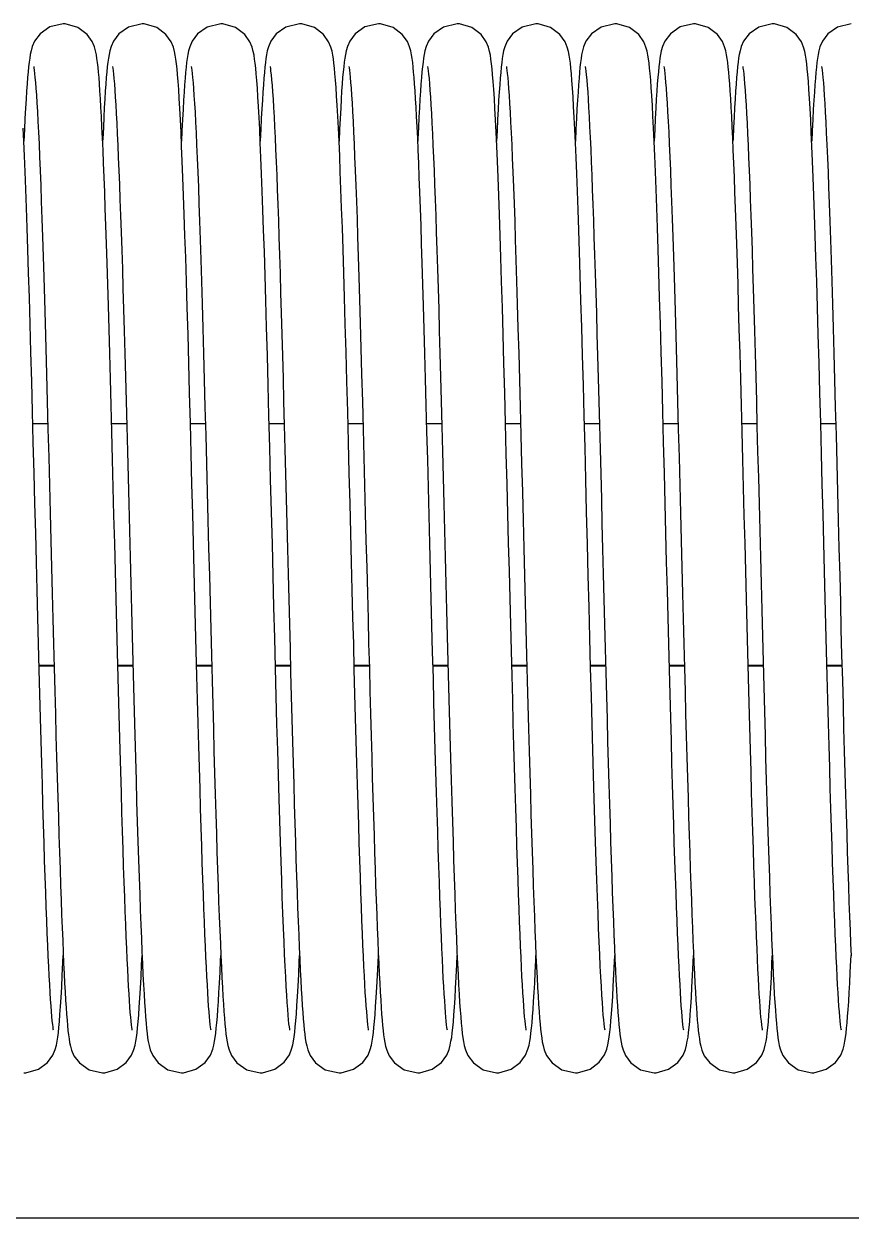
# Model space of a CAD drawing. Header units: millimetres. Extents: x 21899 to 38731, y -5425 to 3612.
# Drawn here: x 31376.3 to 31460.3, y 3114 to 3235.3 of the extents above; entities that cross this region are included whole.
import ezdxf

# ---------------------------------------------------------------- set-up
doc = ezdxf.new("R2010")
doc.units = ezdxf.units.MM

msp = doc.modelspace()

# ---------------------------------------------------------------- linework, layer by layer
at = {"color": 7, "linetype": 'Continuous'}
for p, q in [((31377.25, 3194.69), (31378.78, 3194.69)), ((31385.25, 3194.69), (31386.78, 3194.69)), ((31393.25, 3194.69), (31394.78, 3194.69)), ((31401.25, 3194.69), (31402.78, 3194.69)), ((31409.25, 3194.69), (31410.78, 3194.69)), ((31417.25, 3194.69), (31418.78, 3194.69)), ((31425.25, 3194.69), (31426.78, 3194.69)), ((31433.25, 3194.69), (31434.78, 3194.69)), ((31441.25, 3194.69), (31442.78, 3194.69)), ((31449.25, 3194.69), (31450.78, 3194.69)), ((31457.25, 3194.69), (31458.78, 3194.69)), ((31377.88, 3170.08), (31379.41, 3170.08)), ((31385.88, 3170.08), (31387.41, 3170.08)), ((31393.88, 3170.08), (31395.41, 3170.08)), ((31401.88, 3170.08), (31403.41, 3170.08)), ((31409.88, 3170.08), (31411.41, 3170.08)), ((31417.88, 3170.08), (31419.41, 3170.08)), ((31425.88, 3170.08), (31427.41, 3170.08)), ((31433.88, 3170.08), (31435.41, 3170.08)), ((31441.88, 3170.08), (31443.41, 3170.08)), ((31449.88, 3170.08), (31451.41, 3170.08)), ((31457.88, 3170.08), (31459.41, 3170.08)), ((32505.01, 3114), (31204.74, 3114))]:
    msp.add_line(p, q, dxfattribs=at)
at = {"color": 9, "linetype": 'Continuous'}
for p, q in [((31377.88, 3170.15), (31379.41, 3170.15)), ((31385.88, 3170.15), (31387.41, 3170.15)), ((31393.88, 3170.15), (31395.41, 3170.15)), ((31401.88, 3170.15), (31403.41, 3170.15)), ((31409.88, 3170.15), (31411.41, 3170.15)), ((31417.88, 3170.15), (31419.41, 3170.15)), ((31425.88, 3170.15), (31427.41, 3170.15)), ((31433.88, 3170.15), (31435.41, 3170.15)), ((31441.88, 3170.15), (31443.41, 3170.15)), ((31449.88, 3170.15), (31451.41, 3170.15)), ((31457.88, 3170.15), (31459.41, 3170.15))]:
    msp.add_line(p, q, dxfattribs=at)
at = {"color": 7, "linetype": 'Continuous'}
for points in [[(31380.34, 3235.25), (31378.97, 3234.94), (31377.99, 3234.25), (31377.43, 3233.51), (31377.19, 3232.94), (31377.07, 3232.52), (31376.99, 3232.15), (31376.93, 3231.78), (31376.87, 3231.36), (31376.82, 3230.9), (31376.77, 3230.39), (31376.71, 3229.81), (31376.66, 3229.15)], [(31384.02, 3229.15), (31383.97, 3229.79), (31383.92, 3230.36), (31383.87, 3230.87), (31383.82, 3231.33), (31383.76, 3231.73), (31383.7, 3232.12), (31383.62, 3232.5), (31383.5, 3232.92), (31383.28, 3233.45), (31382.77, 3234.18), (31381.83, 3234.88), (31380.55, 3235.24), (31380.34, 3235.25)], [(31388.34, 3235.25), (31386.96, 3234.93), (31385.98, 3234.24), (31385.43, 3233.5), (31385.19, 3232.94), (31385.06, 3232.52), (31384.99, 3232.14), (31384.92, 3231.76), (31384.87, 3231.35), (31384.81, 3230.89), (31384.76, 3230.37), (31384.71, 3229.79), (31384.66, 3229.14)], [(31395.35, 3133.08), (31395.33, 3133.18), (31395.3, 3133.38), (31395.27, 3133.66), (31395.23, 3134.02), (31395.19, 3134.45), (31395.15, 3134.95), (31395.1, 3135.52), (31395.06, 3136.16), (31395.02, 3136.88), (31394.97, 3137.67), (31394.92, 3138.53), (31394.88, 3139.48), (31394.83, 3140.5), (31394.78, 3141.61), (31394.73, 3142.79), (31394.68, 3144.07), (31394.62, 3145.43), (31394.57, 3146.88), (31394.52, 3148.42), (31394.46, 3150.07), (31394.4, 3151.81), (31394.35, 3153.64), (31394.29, 3155.58), (31394.23, 3157.61), (31394.17, 3159.74), (31394.1, 3161.95), (31394.04, 3164.24), (31393.98, 3166.62), (31393.91, 3169.07), (31393.84, 3171.6), (31393.78, 3174.22), (31393.71, 3176.91), (31393.64, 3179.7), (31393.56, 3182.56), (31393.49, 3185.51), (31393.41, 3188.53), (31393.33, 3191.61), (31393.25, 3194.71), (31393.17, 3197.78), (31393.09, 3200.79), (31393.01, 3203.7), (31392.93, 3206.47), (31392.85, 3209.08), (31392.77, 3211.52), (31392.7, 3213.78), (31392.63, 3215.88), (31392.56, 3217.83), (31392.49, 3219.64), (31392.43, 3221.31), (31392.36, 3222.85), (31392.3, 3224.25), (31392.24, 3225.52), (31392.18, 3226.67), (31392.12, 3227.69), (31392.06, 3228.6), (31392, 3229.4), (31391.94, 3230.1), (31391.89, 3230.7), (31391.83, 3231.21), (31391.77, 3231.66), (31391.71, 3232.06), (31391.63, 3232.45), (31391.52, 3232.88), (31391.29, 3233.43), (31390.77, 3234.17), (31389.83, 3234.88), (31388.56, 3235.24), (31388.34, 3235.25)], [(31396.34, 3235.25), (31394.95, 3234.93), (31393.97, 3234.23), (31393.42, 3233.48), (31393.18, 3232.92), (31393.06, 3232.5), (31392.98, 3232.13), (31392.92, 3231.75), (31392.87, 3231.33), (31392.81, 3230.86), (31392.76, 3230.33), (31392.71, 3229.74), (31392.66, 3229.07)], [(31399.99, 3229.51), (31399.94, 3230.18), (31399.88, 3230.75), (31399.83, 3231.25), (31399.77, 3231.68), (31399.71, 3232.08), (31399.63, 3232.46), (31399.51, 3232.9), (31399.29, 3233.44), (31398.77, 3234.17), (31397.83, 3234.88), (31396.56, 3235.24), (31396.34, 3235.25)], [(31404.34, 3235.25), (31402.95, 3234.92), (31401.97, 3234.23), (31401.42, 3233.48), (31401.18, 3232.92), (31401.06, 3232.5), (31400.98, 3232.12), (31400.92, 3231.74), (31400.86, 3231.32), (31400.81, 3230.85), (31400.76, 3230.32), (31400.71, 3229.73), (31400.66, 3229.07)], [(31407.99, 3229.55), (31407.93, 3230.21), (31407.88, 3230.77), (31407.83, 3231.26), (31407.77, 3231.69), (31407.71, 3232.08), (31407.63, 3232.47), (31407.51, 3232.9), (31407.29, 3233.43), (31406.78, 3234.16), (31405.84, 3234.87), (31404.56, 3235.24), (31404.34, 3235.25)], [(31412.34, 3235.25), (31410.97, 3234.94), (31409.99, 3234.25), (31409.43, 3233.51), (31409.19, 3232.94), (31409.07, 3232.52), (31408.99, 3232.15), (31408.93, 3231.78), (31408.87, 3231.36), (31408.82, 3230.9), (31408.77, 3230.39), (31408.71, 3229.81), (31408.66, 3229.15)], [(31416.02, 3229.15), (31415.97, 3229.79), (31415.92, 3230.36), (31415.87, 3230.87), (31415.82, 3231.33), (31415.76, 3231.73), (31415.7, 3232.12), (31415.62, 3232.5), (31415.5, 3232.92), (31415.28, 3233.45), (31414.77, 3234.18), (31413.83, 3234.88), (31412.55, 3235.24), (31412.34, 3235.25)], [(31420.34, 3235.25), (31418.96, 3234.93), (31417.98, 3234.24), (31417.43, 3233.5), (31417.19, 3232.94), (31417.06, 3232.52), (31416.99, 3232.14), (31416.92, 3231.76), (31416.87, 3231.35), (31416.81, 3230.89), (31416.76, 3230.37), (31416.71, 3229.79), (31416.66, 3229.14)], [(31427.35, 3133.08), (31427.33, 3133.18), (31427.3, 3133.38), (31427.27, 3133.66), (31427.23, 3134.02), (31427.19, 3134.45), (31427.15, 3134.95), (31427.1, 3135.52), (31427.06, 3136.16), (31427.02, 3136.88), (31426.97, 3137.67), (31426.92, 3138.53), (31426.88, 3139.48), (31426.83, 3140.5), (31426.78, 3141.61), (31426.73, 3142.79), (31426.68, 3144.07), (31426.62, 3145.43), (31426.57, 3146.88), (31426.52, 3148.42), (31426.46, 3150.07), (31426.4, 3151.81), (31426.35, 3153.64), (31426.29, 3155.58), (31426.23, 3157.61), (31426.17, 3159.74), (31426.1, 3161.95), (31426.04, 3164.24), (31425.98, 3166.62), (31425.91, 3169.07), (31425.84, 3171.6), (31425.78, 3174.22), (31425.71, 3176.91), (31425.64, 3179.7), (31425.56, 3182.56), (31425.49, 3185.51), (31425.41, 3188.53), (31425.33, 3191.61), (31425.25, 3194.71), (31425.17, 3197.78), (31425.09, 3200.79), (31425.01, 3203.7), (31424.93, 3206.47), (31424.85, 3209.08), (31424.77, 3211.52), (31424.7, 3213.78), (31424.63, 3215.88), (31424.56, 3217.83), (31424.49, 3219.64), (31424.43, 3221.31), (31424.36, 3222.85), (31424.3, 3224.25), (31424.24, 3225.52), (31424.18, 3226.67), (31424.12, 3227.69), (31424.06, 3228.6), (31424, 3229.4), (31423.94, 3230.1), (31423.89, 3230.7), (31423.83, 3231.21), (31423.77, 3231.66), (31423.71, 3232.06), (31423.63, 3232.45), (31423.52, 3232.88), (31423.29, 3233.43), (31422.77, 3234.17), (31421.83, 3234.88), (31420.56, 3235.24), (31420.34, 3235.25)], [(31428.34, 3235.25), (31426.95, 3234.93), (31425.97, 3234.23), (31425.42, 3233.48), (31425.18, 3232.92), (31425.06, 3232.5), (31424.98, 3232.13), (31424.92, 3231.75), (31424.87, 3231.33), (31424.81, 3230.86), (31424.76, 3230.33), (31424.71, 3229.74), (31424.66, 3229.07)], [(31431.99, 3229.51), (31431.94, 3230.18), (31431.88, 3230.75), (31431.83, 3231.25), (31431.77, 3231.68), (31431.71, 3232.08), (31431.63, 3232.46), (31431.51, 3232.9), (31431.29, 3233.44), (31430.77, 3234.17), (31429.83, 3234.88), (31428.56, 3235.24), (31428.34, 3235.25)], [(31436.34, 3235.25), (31434.95, 3234.92), (31433.97, 3234.23), (31433.42, 3233.48), (31433.18, 3232.92), (31433.06, 3232.5), (31432.98, 3232.12), (31432.92, 3231.74), (31432.86, 3231.32), (31432.81, 3230.85), (31432.76, 3230.32), (31432.71, 3229.73), (31432.66, 3229.07)], [(31439.99, 3229.55), (31439.93, 3230.21), (31439.88, 3230.77), (31439.83, 3231.26), (31439.77, 3231.69), (31439.71, 3232.08), (31439.63, 3232.47), (31439.51, 3232.9), (31439.29, 3233.43), (31438.78, 3234.16), (31437.84, 3234.87), (31436.56, 3235.24), (31436.34, 3235.25)], [(31444.34, 3235.25), (31442.97, 3234.94), (31441.99, 3234.25), (31441.43, 3233.51), (31441.19, 3232.94), (31441.07, 3232.52), (31440.99, 3232.15), (31440.93, 3231.78), (31440.87, 3231.36), (31440.82, 3230.9), (31440.77, 3230.39), (31440.71, 3229.81), (31440.66, 3229.15)], [(31448.02, 3229.15), (31447.97, 3229.79), (31447.92, 3230.36), (31447.87, 3230.87), (31447.82, 3231.33), (31447.76, 3231.73), (31447.7, 3232.12), (31447.62, 3232.5), (31447.5, 3232.92), (31447.28, 3233.45), (31446.77, 3234.18), (31445.83, 3234.88), (31444.55, 3235.24), (31444.34, 3235.25)], [(31452.34, 3235.25), (31450.96, 3234.93), (31449.98, 3234.24), (31449.43, 3233.5), (31449.19, 3232.94), (31449.06, 3232.52), (31448.99, 3232.14), (31448.92, 3231.76), (31448.87, 3231.35), (31448.81, 3230.89), (31448.76, 3230.37), (31448.71, 3229.79), (31448.66, 3229.14)], [(31459.35, 3133.08), (31459.33, 3133.18), (31459.3, 3133.38), (31459.27, 3133.66), (31459.23, 3134.02), (31459.19, 3134.45), (31459.15, 3134.95), (31459.1, 3135.52), (31459.06, 3136.16), (31459.02, 3136.88), (31458.97, 3137.67), (31458.92, 3138.53), (31458.88, 3139.48), (31458.83, 3140.5), (31458.78, 3141.61), (31458.73, 3142.79), (31458.68, 3144.07), (31458.62, 3145.43), (31458.57, 3146.88), (31458.52, 3148.42), (31458.46, 3150.07), (31458.4, 3151.81), (31458.35, 3153.64), (31458.29, 3155.58), (31458.23, 3157.61), (31458.17, 3159.74), (31458.1, 3161.95), (31458.04, 3164.24), (31457.98, 3166.62), (31457.91, 3169.07), (31457.84, 3171.6), (31457.78, 3174.22), (31457.71, 3176.91), (31457.64, 3179.7), (31457.56, 3182.56), (31457.49, 3185.51), (31457.41, 3188.53), (31457.33, 3191.61), (31457.25, 3194.71), (31457.17, 3197.78), (31457.09, 3200.79), (31457.01, 3203.7), (31456.93, 3206.47), (31456.85, 3209.08), (31456.77, 3211.52), (31456.7, 3213.78), (31456.63, 3215.88), (31456.56, 3217.83), (31456.49, 3219.64), (31456.43, 3221.31), (31456.36, 3222.85), (31456.3, 3224.25), (31456.24, 3225.52), (31456.18, 3226.67), (31456.12, 3227.69), (31456.06, 3228.6), (31456, 3229.4), (31455.94, 3230.1), (31455.89, 3230.7), (31455.83, 3231.21), (31455.77, 3231.66), (31455.71, 3232.06), (31455.63, 3232.45), (31455.52, 3232.88), (31455.29, 3233.43), (31454.77, 3234.17), (31453.83, 3234.88), (31452.56, 3235.24), (31452.34, 3235.25)], [(31460.34, 3235.25), (31458.95, 3234.93), (31457.97, 3234.23), (31457.42, 3233.48), (31457.18, 3232.92), (31457.06, 3232.5), (31456.98, 3232.13), (31456.92, 3231.75), (31456.87, 3231.33), (31456.81, 3230.86), (31456.76, 3230.33), (31456.71, 3229.74), (31456.66, 3229.07)], [(31377.34, 3230.91), (31377.34, 3230.91), (31377.36, 3230.78), (31377.39, 3230.54), (31377.43, 3230.22), (31377.47, 3229.81), (31377.51, 3229.3), (31377.56, 3228.71), (31377.61, 3228.02), (31377.66, 3227.23), (31377.71, 3226.34), (31377.77, 3225.35), (31377.82, 3224.26), (31377.88, 3223.06), (31377.93, 3221.76), (31377.99, 3220.35), (31378.05, 3218.83), (31378.11, 3217.21), (31378.17, 3215.47), (31378.23, 3213.62), (31378.3, 3211.64), (31378.36, 3209.52), (31378.43, 3207.27), (31378.5, 3204.86), (31378.57, 3202.32), (31378.64, 3199.67), (31378.72, 3196.92), (31378.79, 3194.11), (31378.87, 3191.26), (31378.94, 3188.4), (31379.01, 3185.57), (31379.08, 3182.79), (31379.15, 3180.07), (31379.22, 3177.41), (31379.29, 3174.83), (31379.35, 3172.31), (31379.42, 3169.87), (31379.48, 3167.49), (31379.54, 3165.19), (31379.6, 3162.95), (31379.66, 3160.79), (31379.72, 3158.7), (31379.78, 3156.69), (31379.84, 3154.75), (31379.9, 3152.89), (31379.95, 3151.12), (31380.01, 3149.42), (31380.06, 3147.81), (31380.12, 3146.28), (31380.17, 3144.83), (31380.22, 3143.47), (31380.28, 3142.19), (31380.33, 3140.98), (31380.38, 3139.86), (31380.43, 3138.82), (31380.48, 3137.85), (31380.53, 3136.96), (31380.58, 3136.14), (31380.63, 3135.39), (31380.67, 3134.71), (31380.72, 3134.09), (31380.77, 3133.54), (31380.82, 3133.04), (31380.87, 3132.6), (31380.93, 3132.2), (31380.99, 3131.83), (31381.07, 3131.46), (31381.19, 3131.05), (31381.43, 3130.49), (31381.99, 3129.75), (31382.97, 3129.06), (31384.34, 3128.75)], [(31385.34, 3230.92), (31385.34, 3230.9), (31385.36, 3230.74), (31385.4, 3230.48), (31385.44, 3230.13), (31385.48, 3229.69), (31385.53, 3229.15), (31385.57, 3228.53), (31385.62, 3227.82), (31385.67, 3227.03), (31385.72, 3226.14), (31385.77, 3225.16), (31385.83, 3224.1), (31385.88, 3222.94), (31385.93, 3221.69), (31385.99, 3220.35), (31386.05, 3218.93), (31386.1, 3217.41), (31386.16, 3215.8), (31386.22, 3214.09), (31386.28, 3212.29), (31386.34, 3210.39), (31386.4, 3208.39), (31386.46, 3206.29), (31386.52, 3204.09), (31386.59, 3201.8), (31386.65, 3199.41), (31386.72, 3196.95), (31386.78, 3194.42), (31386.85, 3191.83), (31386.92, 3189.19), (31386.99, 3186.52), (31387.06, 3183.82), (31387.13, 3181.12), (31387.2, 3178.42), (31387.26, 3175.74), (31387.33, 3173.09), (31387.4, 3170.48), (31387.47, 3167.93), (31387.53, 3165.44), (31387.6, 3163.02), (31387.66, 3160.69), (31387.73, 3158.45), (31387.79, 3156.29), (31387.85, 3154.22), (31387.92, 3152.24), (31387.98, 3150.36), (31388.04, 3148.57), (31388.1, 3146.88), (31388.15, 3145.28), (31388.21, 3143.78), (31388.27, 3142.38), (31388.32, 3141.07), (31388.38, 3139.85), (31388.43, 3138.73), (31388.49, 3137.7), (31388.54, 3136.75), (31388.59, 3135.89), (31388.65, 3135.11), (31388.7, 3134.42)], [(31393.34, 3230.92), (31393.34, 3230.91), (31393.36, 3230.77), (31393.39, 3230.54), (31393.43, 3230.21), (31393.47, 3229.79), (31393.52, 3229.28), (31393.56, 3228.68), (31393.61, 3227.98), (31393.66, 3227.18), (31393.72, 3226.28), (31393.77, 3225.28), (31393.82, 3224.18), (31393.88, 3222.96), (31393.94, 3221.63), (31394, 3220.2), (31394.06, 3218.66), (31394.12, 3217), (31394.18, 3215.22), (31394.24, 3213.32), (31394.31, 3211.29), (31394.37, 3209.12), (31394.44, 3206.81), (31394.51, 3204.36), (31394.59, 3201.78), (31394.66, 3199.1), (31394.73, 3196.32), (31394.81, 3193.49), (31394.88, 3190.62), (31394.96, 3187.74), (31395.03, 3184.87), (31395.1, 3182.03), (31395.18, 3179.23), (31395.25, 3176.48), (31395.31, 3173.78), (31395.38, 3171.15), (31395.45, 3168.59), (31395.52, 3166.11), (31395.58, 3163.72), (31395.64, 3161.4), (31395.71, 3159.18), (31395.77, 3157.04), (31395.83, 3155), (31395.89, 3153.04), (31395.95, 3151.18), (31396.01, 3149.4), (31396.07, 3147.72), (31396.12, 3146.12), (31396.18, 3144.62), (31396.23, 3143.2), (31396.29, 3141.88), (31396.34, 3140.64), (31396.4, 3139.48), (31396.45, 3138.42), (31396.5, 3137.43), (31396.55, 3136.53), (31396.6, 3135.71), (31396.66, 3134.97)], [(31401.34, 3230.92), (31401.34, 3230.9), (31401.37, 3230.73), (31401.4, 3230.45), (31401.44, 3230.07), (31401.49, 3229.58), (31401.54, 3229.01), (31401.59, 3228.34), (31401.64, 3227.59), (31401.69, 3226.75), (31401.74, 3225.82), (31401.79, 3224.81), (31401.85, 3223.71), (31401.9, 3222.52), (31401.95, 3221.25), (31402.01, 3219.89), (31402.06, 3218.45), (31402.12, 3216.91), (31402.18, 3215.29), (31402.23, 3213.58), (31402.29, 3211.79), (31402.35, 3209.91), (31402.41, 3207.94), (31402.47, 3205.89), (31402.53, 3203.76), (31402.59, 3201.56), (31402.66, 3199.27), (31402.72, 3196.92), (31402.78, 3194.52), (31402.85, 3192.06), (31402.91, 3189.56), (31402.98, 3187.04), (31403.04, 3184.49), (31403.11, 3181.94), (31403.17, 3179.38), (31403.24, 3176.84), (31403.3, 3174.32), (31403.37, 3171.83), (31403.43, 3169.38), (31403.49, 3166.99), (31403.56, 3164.65), (31403.62, 3162.38), (31403.68, 3160.19), (31403.74, 3158.07), (31403.8, 3156.03), (31403.86, 3154.07), (31403.92, 3152.19), (31403.97, 3150.4), (31404.03, 3148.69), (31404.09, 3147.08), (31404.14, 3145.55), (31404.2, 3144.1), (31404.25, 3142.75), (31404.31, 3141.48), (31404.36, 3140.29), (31404.41, 3139.19), (31404.46, 3138.17), (31404.51, 3137.23), (31404.56, 3136.36), (31404.61, 3135.58), (31404.66, 3134.86)], [(31409.34, 3230.91), (31409.34, 3230.91), (31409.36, 3230.78), (31409.39, 3230.54), (31409.43, 3230.22), (31409.47, 3229.81), (31409.51, 3229.3), (31409.56, 3228.71), (31409.61, 3228.02), (31409.66, 3227.23), (31409.71, 3226.34), (31409.77, 3225.35), (31409.82, 3224.26), (31409.88, 3223.06), (31409.93, 3221.76), (31409.99, 3220.35), (31410.05, 3218.83), (31410.11, 3217.21), (31410.17, 3215.47), (31410.23, 3213.62), (31410.3, 3211.64), (31410.36, 3209.52), (31410.43, 3207.27), (31410.5, 3204.86), (31410.57, 3202.32), (31410.64, 3199.67), (31410.72, 3196.92), (31410.79, 3194.11), (31410.87, 3191.26), (31410.94, 3188.4), (31411.01, 3185.57), (31411.08, 3182.79), (31411.15, 3180.07), (31411.22, 3177.41), (31411.29, 3174.83), (31411.35, 3172.31), (31411.42, 3169.87), (31411.48, 3167.49), (31411.54, 3165.19), (31411.6, 3162.95), (31411.66, 3160.79), (31411.72, 3158.7), (31411.78, 3156.69), (31411.84, 3154.75), (31411.9, 3152.89), (31411.95, 3151.12), (31412.01, 3149.42), (31412.06, 3147.81), (31412.12, 3146.28), (31412.17, 3144.83), (31412.22, 3143.47), (31412.28, 3142.19), (31412.33, 3140.98), (31412.38, 3139.86), (31412.43, 3138.82), (31412.48, 3137.85), (31412.53, 3136.96), (31412.58, 3136.14), (31412.63, 3135.39), (31412.67, 3134.71), (31412.72, 3134.09), (31412.77, 3133.54), (31412.82, 3133.04), (31412.87, 3132.6), (31412.93, 3132.2), (31412.99, 3131.83), (31413.07, 3131.46), (31413.19, 3131.05), (31413.43, 3130.49), (31413.99, 3129.75), (31414.97, 3129.06), (31416.34, 3128.75)], [(31417.34, 3230.92), (31417.34, 3230.9), (31417.36, 3230.74), (31417.4, 3230.48), (31417.44, 3230.13), (31417.48, 3229.69), (31417.53, 3229.15), (31417.57, 3228.53), (31417.62, 3227.82), (31417.67, 3227.03), (31417.72, 3226.14), (31417.77, 3225.16), (31417.83, 3224.1), (31417.88, 3222.94), (31417.93, 3221.69), (31417.99, 3220.35), (31418.05, 3218.93), (31418.1, 3217.41), (31418.16, 3215.8), (31418.22, 3214.09), (31418.28, 3212.29), (31418.34, 3210.39), (31418.4, 3208.39), (31418.46, 3206.29), (31418.52, 3204.09), (31418.59, 3201.8), (31418.65, 3199.41), (31418.72, 3196.95), (31418.78, 3194.42), (31418.85, 3191.83), (31418.92, 3189.19), (31418.99, 3186.52), (31419.06, 3183.82), (31419.13, 3181.12), (31419.2, 3178.42), (31419.26, 3175.74), (31419.33, 3173.09), (31419.4, 3170.48), (31419.47, 3167.93), (31419.53, 3165.44), (31419.6, 3163.02), (31419.66, 3160.69), (31419.73, 3158.45), (31419.79, 3156.29), (31419.85, 3154.22), (31419.92, 3152.24), (31419.98, 3150.36), (31420.04, 3148.57), (31420.1, 3146.88), (31420.15, 3145.28), (31420.21, 3143.78), (31420.27, 3142.38), (31420.32, 3141.07), (31420.38, 3139.85), (31420.43, 3138.73), (31420.49, 3137.7), (31420.54, 3136.75), (31420.59, 3135.89), (31420.65, 3135.11), (31420.7, 3134.42)], [(31425.34, 3230.92), (31425.34, 3230.91), (31425.36, 3230.77), (31425.39, 3230.54), (31425.43, 3230.21), (31425.47, 3229.79), (31425.52, 3229.28), (31425.56, 3228.68), (31425.61, 3227.98), (31425.66, 3227.18), (31425.72, 3226.28), (31425.77, 3225.28), (31425.82, 3224.18), (31425.88, 3222.96), (31425.94, 3221.63), (31426, 3220.2), (31426.06, 3218.66), (31426.12, 3217), (31426.18, 3215.22), (31426.24, 3213.32), (31426.31, 3211.29), (31426.37, 3209.12), (31426.44, 3206.81), (31426.51, 3204.36), (31426.59, 3201.78), (31426.66, 3199.1), (31426.73, 3196.32), (31426.81, 3193.49), (31426.88, 3190.62), (31426.96, 3187.74), (31427.03, 3184.87), (31427.1, 3182.03), (31427.18, 3179.23), (31427.25, 3176.48), (31427.31, 3173.78), (31427.38, 3171.15), (31427.45, 3168.59), (31427.52, 3166.11), (31427.58, 3163.72), (31427.64, 3161.4), (31427.71, 3159.18), (31427.77, 3157.04), (31427.83, 3155), (31427.89, 3153.04), (31427.95, 3151.18), (31428.01, 3149.4), (31428.07, 3147.72), (31428.12, 3146.12), (31428.18, 3144.62), (31428.23, 3143.2), (31428.29, 3141.88), (31428.34, 3140.64), (31428.4, 3139.48), (31428.45, 3138.42), (31428.5, 3137.43), (31428.55, 3136.53), (31428.6, 3135.71), (31428.66, 3134.97)], [(31433.34, 3230.92), (31433.34, 3230.9), (31433.37, 3230.73), (31433.4, 3230.45), (31433.44, 3230.07), (31433.49, 3229.58), (31433.54, 3229.01), (31433.59, 3228.34), (31433.64, 3227.59), (31433.69, 3226.75), (31433.74, 3225.82), (31433.79, 3224.81), (31433.85, 3223.71), (31433.9, 3222.52), (31433.95, 3221.25), (31434.01, 3219.89), (31434.06, 3218.45), (31434.12, 3216.91), (31434.18, 3215.29), (31434.23, 3213.58), (31434.29, 3211.79), (31434.35, 3209.91), (31434.41, 3207.94), (31434.47, 3205.89), (31434.53, 3203.76), (31434.59, 3201.56), (31434.66, 3199.27), (31434.72, 3196.92), (31434.78, 3194.52), (31434.85, 3192.06), (31434.91, 3189.56), (31434.98, 3187.04), (31435.04, 3184.49), (31435.11, 3181.94), (31435.17, 3179.38), (31435.24, 3176.84), (31435.3, 3174.32), (31435.37, 3171.83), (31435.43, 3169.38), (31435.49, 3166.99), (31435.56, 3164.65), (31435.62, 3162.38), (31435.68, 3160.19), (31435.74, 3158.07), (31435.8, 3156.03), (31435.86, 3154.07), (31435.92, 3152.19), (31435.97, 3150.4), (31436.03, 3148.69), (31436.09, 3147.08), (31436.14, 3145.55), (31436.2, 3144.1), (31436.25, 3142.75), (31436.31, 3141.48), (31436.36, 3140.29), (31436.41, 3139.19), (31436.46, 3138.17), (31436.51, 3137.23), (31436.56, 3136.36), (31436.61, 3135.58), (31436.66, 3134.86)], [(31441.34, 3230.91), (31441.34, 3230.91), (31441.36, 3230.78), (31441.39, 3230.54), (31441.43, 3230.22), (31441.47, 3229.81), (31441.51, 3229.3), (31441.56, 3228.71), (31441.61, 3228.02), (31441.66, 3227.23), (31441.71, 3226.34), (31441.77, 3225.35), (31441.82, 3224.26), (31441.88, 3223.06), (31441.93, 3221.76), (31441.99, 3220.35), (31442.05, 3218.83), (31442.11, 3217.21), (31442.17, 3215.47), (31442.23, 3213.62), (31442.3, 3211.64), (31442.36, 3209.52), (31442.43, 3207.27), (31442.5, 3204.86), (31442.57, 3202.32), (31442.64, 3199.67), (31442.72, 3196.92), (31442.79, 3194.11), (31442.87, 3191.26), (31442.94, 3188.4), (31443.01, 3185.57), (31443.08, 3182.79), (31443.15, 3180.07), (31443.22, 3177.41), (31443.29, 3174.83), (31443.35, 3172.31), (31443.42, 3169.87), (31443.48, 3167.49), (31443.54, 3165.19), (31443.6, 3162.95), (31443.66, 3160.79), (31443.72, 3158.7), (31443.78, 3156.69), (31443.84, 3154.75), (31443.9, 3152.89), (31443.95, 3151.12), (31444.01, 3149.42), (31444.06, 3147.81), (31444.12, 3146.28), (31444.17, 3144.83), (31444.22, 3143.47), (31444.28, 3142.19), (31444.33, 3140.98), (31444.38, 3139.86), (31444.43, 3138.82), (31444.48, 3137.85), (31444.53, 3136.96), (31444.58, 3136.14), (31444.63, 3135.39), (31444.67, 3134.71), (31444.72, 3134.09), (31444.77, 3133.54), (31444.82, 3133.04), (31444.87, 3132.6), (31444.93, 3132.2), (31444.99, 3131.83), (31445.07, 3131.46), (31445.19, 3131.05), (31445.43, 3130.49), (31445.99, 3129.75), (31446.97, 3129.06), (31448.34, 3128.75)], [(31449.34, 3230.92), (31449.34, 3230.9), (31449.36, 3230.74), (31449.4, 3230.48), (31449.44, 3230.13), (31449.48, 3229.69), (31449.53, 3229.15), (31449.57, 3228.53), (31449.62, 3227.82), (31449.67, 3227.03), (31449.72, 3226.14), (31449.77, 3225.16), (31449.83, 3224.1), (31449.88, 3222.94), (31449.93, 3221.69), (31449.99, 3220.35), (31450.05, 3218.93), (31450.1, 3217.41), (31450.16, 3215.8), (31450.22, 3214.09), (31450.28, 3212.29), (31450.34, 3210.39), (31450.4, 3208.39), (31450.46, 3206.29), (31450.52, 3204.09), (31450.59, 3201.8), (31450.65, 3199.41), (31450.72, 3196.95), (31450.78, 3194.42), (31450.85, 3191.83), (31450.92, 3189.19), (31450.99, 3186.52), (31451.06, 3183.82), (31451.13, 3181.12), (31451.2, 3178.42), (31451.26, 3175.74), (31451.33, 3173.09), (31451.4, 3170.48), (31451.47, 3167.93), (31451.53, 3165.44), (31451.6, 3163.02), (31451.66, 3160.69), (31451.73, 3158.45), (31451.79, 3156.29), (31451.85, 3154.22), (31451.92, 3152.24), (31451.98, 3150.36), (31452.04, 3148.57), (31452.1, 3146.88), (31452.15, 3145.28), (31452.21, 3143.78), (31452.27, 3142.38), (31452.32, 3141.07), (31452.38, 3139.85), (31452.43, 3138.73), (31452.49, 3137.7), (31452.54, 3136.75), (31452.59, 3135.89), (31452.65, 3135.11), (31452.7, 3134.42)], [(31457.34, 3230.92), (31457.34, 3230.91), (31457.36, 3230.77), (31457.39, 3230.54), (31457.43, 3230.21), (31457.47, 3229.79), (31457.52, 3229.28), (31457.56, 3228.68), (31457.61, 3227.98), (31457.66, 3227.18), (31457.72, 3226.28), (31457.77, 3225.28), (31457.82, 3224.18), (31457.88, 3222.96), (31457.94, 3221.63), (31458, 3220.2), (31458.06, 3218.66), (31458.12, 3217), (31458.18, 3215.22), (31458.24, 3213.32), (31458.31, 3211.29), (31458.37, 3209.12), (31458.44, 3206.81), (31458.51, 3204.36), (31458.59, 3201.78), (31458.66, 3199.1), (31458.73, 3196.32), (31458.81, 3193.49), (31458.88, 3190.62), (31458.96, 3187.74), (31459.03, 3184.87), (31459.1, 3182.03), (31459.18, 3179.23), (31459.25, 3176.48), (31459.31, 3173.78), (31459.38, 3171.15), (31459.45, 3168.59), (31459.52, 3166.11), (31459.58, 3163.72), (31459.64, 3161.4), (31459.71, 3159.18), (31459.77, 3157.04), (31459.83, 3155), (31459.89, 3153.04), (31459.95, 3151.18), (31460.01, 3149.4), (31460.07, 3147.72), (31460.12, 3146.12), (31460.18, 3144.62), (31460.23, 3143.2), (31460.29, 3141.88), (31460.34, 3140.64)], [(31376.66, 3229.15), (31376.61, 3228.41), (31376.56, 3227.59), (31376.51, 3226.68), (31376.45, 3225.66), (31376.4, 3224.54), (31376.34, 3223.33)], [(31387.35, 3133.07), (31387.33, 3133.18), (31387.3, 3133.36), (31387.27, 3133.63), (31387.23, 3133.98), (31387.19, 3134.4), (31387.15, 3134.88), (31387.11, 3135.44), (31387.07, 3136.06), (31387.02, 3136.76), (31386.98, 3137.53), (31386.93, 3138.37), (31386.88, 3139.29), (31386.84, 3140.3), (31386.79, 3141.38), (31386.74, 3142.55), (31386.69, 3143.8), (31386.63, 3145.15), (31386.58, 3146.58), (31386.53, 3148.11), (31386.47, 3149.73), (31386.42, 3151.45), (31386.36, 3153.27), (31386.3, 3155.19), (31386.24, 3157.21), (31386.18, 3159.33), (31386.11, 3161.56), (31386.05, 3163.9), (31385.98, 3166.33), (31385.92, 3168.86), (31385.85, 3171.47), (31385.78, 3174.15), (31385.71, 3176.89), (31385.64, 3179.68), (31385.57, 3182.5), (31385.49, 3185.35), (31385.42, 3188.19), (31385.35, 3191.02), (31385.27, 3193.82), (31385.2, 3196.55), (31385.13, 3199.22), (31385.06, 3201.8), (31384.99, 3204.27), (31384.92, 3206.62), (31384.86, 3208.84), (31384.79, 3210.94), (31384.73, 3212.92), (31384.67, 3214.77), (31384.61, 3216.51), (31384.55, 3218.15), (31384.49, 3219.68), (31384.44, 3221.1), (31384.38, 3222.42), (31384.33, 3223.65), (31384.27, 3224.79), (31384.22, 3225.83), (31384.17, 3226.78), (31384.12, 3227.65), (31384.07, 3228.44), (31384.02, 3229.15)], [(31384.66, 3229.14), (31384.61, 3228.42), (31384.56, 3227.62), (31384.51, 3226.74), (31384.46, 3225.77), (31384.41, 3224.72), (31384.35, 3223.58), (31384.34, 3223.33)], [(31392.66, 3229.07), (31392.61, 3228.32), (31392.55, 3227.49), (31392.5, 3226.56), (31392.45, 3225.53), (31392.39, 3224.39), (31392.34, 3223.33)], [(31403.35, 3133.08), (31403.33, 3133.2), (31403.3, 3133.41), (31403.26, 3133.72), (31403.22, 3134.12), (31403.18, 3134.61), (31403.13, 3135.2), (31403.08, 3135.88), (31403.03, 3136.65), (31402.98, 3137.52), (31402.93, 3138.5), (31402.87, 3139.58), (31402.82, 3140.76), (31402.76, 3142.05), (31402.7, 3143.45), (31402.64, 3144.96), (31402.58, 3146.58), (31402.52, 3148.33), (31402.46, 3150.2), (31402.39, 3152.19), (31402.33, 3154.32), (31402.26, 3156.58), (31402.19, 3158.97), (31402.12, 3161.5), (31402.04, 3164.16), (31401.97, 3166.95), (31401.89, 3169.87), (31401.81, 3172.9), (31401.73, 3176.02), (31401.65, 3179.2), (31401.57, 3182.44), (31401.48, 3185.71), (31401.4, 3188.99), (31401.32, 3192.24), (31401.23, 3195.45), (31401.15, 3198.57), (31401.07, 3201.58), (31400.99, 3204.45), (31400.91, 3207.17), (31400.83, 3209.72), (31400.76, 3212.1), (31400.68, 3214.31), (31400.61, 3216.36), (31400.55, 3218.27), (31400.48, 3220.04), (31400.41, 3221.67), (31400.35, 3223.16), (31400.29, 3224.53), (31400.22, 3225.76), (31400.16, 3226.87), (31400.11, 3227.86), (31400.05, 3228.74), (31399.99, 3229.51)], [(31400.66, 3229.07), (31400.61, 3228.33), (31400.56, 3227.51), (31400.5, 3226.61), (31400.45, 3225.63), (31400.4, 3224.55), (31400.34, 3223.38), (31400.34, 3223.33)], [(31411.35, 3133.08), (31411.33, 3133.19), (31411.3, 3133.39), (31411.27, 3133.67), (31411.23, 3134.03), (31411.19, 3134.47), (31411.15, 3134.97), (31411.1, 3135.55), (31411.06, 3136.2), (31411.01, 3136.92), (31410.97, 3137.72), (31410.92, 3138.6), (31410.87, 3139.55), (31410.82, 3140.59), (31410.77, 3141.71), (31410.72, 3142.91), (31410.67, 3144.21), (31410.62, 3145.59), (31410.56, 3147.07), (31410.51, 3148.65), (31410.45, 3150.32), (31410.39, 3152.1), (31410.34, 3153.98), (31410.28, 3155.95), (31410.22, 3158.03), (31410.15, 3160.19), (31410.09, 3162.45), (31410.03, 3164.79), (31409.96, 3167.21), (31409.89, 3169.71), (31409.83, 3172.3), (31409.76, 3174.98), (31409.69, 3177.75), (31409.61, 3180.6), (31409.54, 3183.54), (31409.46, 3186.56), (31409.38, 3189.65), (31409.3, 3192.77), (31409.22, 3195.88), (31409.14, 3198.94), (31409.06, 3201.92), (31408.98, 3204.77), (31408.9, 3207.46), (31408.82, 3209.99), (31408.75, 3212.35), (31408.68, 3214.54), (31408.61, 3216.58), (31408.54, 3218.47), (31408.47, 3220.22), (31408.41, 3221.84), (31408.34, 3223.31), (31408.28, 3224.66), (31408.22, 3225.88), (31408.16, 3226.97), (31408.1, 3227.94), (31408.04, 3228.8), (31407.99, 3229.55)], [(31408.66, 3229.15), (31408.61, 3228.41), (31408.56, 3227.59), (31408.51, 3226.68), (31408.45, 3225.66), (31408.4, 3224.54), (31408.34, 3223.33)], [(31419.35, 3133.07), (31419.33, 3133.18), (31419.3, 3133.36), (31419.27, 3133.63), (31419.23, 3133.98), (31419.19, 3134.4), (31419.15, 3134.88), (31419.11, 3135.44), (31419.07, 3136.06), (31419.02, 3136.76), (31418.98, 3137.53), (31418.93, 3138.37), (31418.88, 3139.29), (31418.84, 3140.3), (31418.79, 3141.38), (31418.74, 3142.55), (31418.69, 3143.8), (31418.63, 3145.15), (31418.58, 3146.58), (31418.53, 3148.11), (31418.47, 3149.73), (31418.42, 3151.45), (31418.36, 3153.27), (31418.3, 3155.19), (31418.24, 3157.21), (31418.18, 3159.33), (31418.11, 3161.56), (31418.05, 3163.9), (31417.98, 3166.33), (31417.92, 3168.86), (31417.85, 3171.47), (31417.78, 3174.15), (31417.71, 3176.89), (31417.64, 3179.68), (31417.57, 3182.5), (31417.49, 3185.35), (31417.42, 3188.19), (31417.35, 3191.02), (31417.27, 3193.82), (31417.2, 3196.55), (31417.13, 3199.22), (31417.06, 3201.8), (31416.99, 3204.27), (31416.92, 3206.62), (31416.86, 3208.84), (31416.79, 3210.94), (31416.73, 3212.92), (31416.67, 3214.77), (31416.61, 3216.51), (31416.55, 3218.15), (31416.49, 3219.68), (31416.44, 3221.1), (31416.38, 3222.42), (31416.33, 3223.65), (31416.27, 3224.79), (31416.22, 3225.83), (31416.17, 3226.78), (31416.12, 3227.65), (31416.07, 3228.44), (31416.02, 3229.15)], [(31416.66, 3229.14), (31416.61, 3228.42), (31416.56, 3227.62), (31416.51, 3226.74), (31416.46, 3225.77), (31416.41, 3224.72), (31416.35, 3223.58), (31416.34, 3223.33)], [(31424.66, 3229.07), (31424.61, 3228.32), (31424.55, 3227.49), (31424.5, 3226.56), (31424.45, 3225.53), (31424.39, 3224.39), (31424.34, 3223.33)], [(31435.35, 3133.08), (31435.33, 3133.2), (31435.3, 3133.41), (31435.26, 3133.72), (31435.22, 3134.12), (31435.18, 3134.61), (31435.13, 3135.2), (31435.08, 3135.88), (31435.03, 3136.65), (31434.98, 3137.52), (31434.93, 3138.5), (31434.87, 3139.58), (31434.82, 3140.76), (31434.76, 3142.05), (31434.7, 3143.45), (31434.64, 3144.96), (31434.58, 3146.58), (31434.52, 3148.33), (31434.46, 3150.2), (31434.39, 3152.19), (31434.33, 3154.32), (31434.26, 3156.58), (31434.19, 3158.97), (31434.12, 3161.5), (31434.04, 3164.16), (31433.97, 3166.95), (31433.89, 3169.87), (31433.81, 3172.9), (31433.73, 3176.02), (31433.65, 3179.2), (31433.57, 3182.44), (31433.48, 3185.71), (31433.4, 3188.99), (31433.32, 3192.24), (31433.23, 3195.45), (31433.15, 3198.57), (31433.07, 3201.58), (31432.99, 3204.45), (31432.91, 3207.17), (31432.83, 3209.72), (31432.76, 3212.1), (31432.68, 3214.31), (31432.61, 3216.36), (31432.55, 3218.27), (31432.48, 3220.04), (31432.41, 3221.67), (31432.35, 3223.16), (31432.29, 3224.53), (31432.22, 3225.76), (31432.16, 3226.87), (31432.11, 3227.86), (31432.05, 3228.74), (31431.99, 3229.51)], [(31432.66, 3229.07), (31432.61, 3228.33), (31432.56, 3227.51), (31432.5, 3226.61), (31432.45, 3225.63), (31432.4, 3224.55), (31432.34, 3223.38), (31432.34, 3223.33)], [(31443.35, 3133.08), (31443.33, 3133.19), (31443.3, 3133.39), (31443.27, 3133.67), (31443.23, 3134.03), (31443.19, 3134.47), (31443.15, 3134.97), (31443.1, 3135.55), (31443.06, 3136.2), (31443.01, 3136.92), (31442.97, 3137.72), (31442.92, 3138.6), (31442.87, 3139.55), (31442.82, 3140.59), (31442.77, 3141.71), (31442.72, 3142.91), (31442.67, 3144.21), (31442.62, 3145.59), (31442.56, 3147.07), (31442.51, 3148.65), (31442.45, 3150.32), (31442.39, 3152.1), (31442.34, 3153.98), (31442.28, 3155.95), (31442.22, 3158.03), (31442.15, 3160.19), (31442.09, 3162.45), (31442.03, 3164.79), (31441.96, 3167.21), (31441.89, 3169.71), (31441.83, 3172.3), (31441.76, 3174.98), (31441.69, 3177.75), (31441.61, 3180.6), (31441.54, 3183.54), (31441.46, 3186.56), (31441.38, 3189.65), (31441.3, 3192.77), (31441.22, 3195.88), (31441.14, 3198.94), (31441.06, 3201.92), (31440.98, 3204.77), (31440.9, 3207.46), (31440.82, 3209.99), (31440.75, 3212.35), (31440.68, 3214.54), (31440.61, 3216.58), (31440.54, 3218.47), (31440.47, 3220.22), (31440.41, 3221.84), (31440.34, 3223.31), (31440.28, 3224.66), (31440.22, 3225.88), (31440.16, 3226.97), (31440.1, 3227.94), (31440.04, 3228.8), (31439.99, 3229.55)], [(31440.66, 3229.15), (31440.61, 3228.41), (31440.56, 3227.59), (31440.51, 3226.68), (31440.45, 3225.66), (31440.4, 3224.54), (31440.34, 3223.33)], [(31451.35, 3133.07), (31451.33, 3133.18), (31451.3, 3133.36), (31451.27, 3133.63), (31451.23, 3133.98), (31451.19, 3134.4), (31451.15, 3134.88), (31451.11, 3135.44), (31451.07, 3136.06), (31451.02, 3136.76), (31450.98, 3137.53), (31450.93, 3138.37), (31450.88, 3139.29), (31450.84, 3140.3), (31450.79, 3141.38), (31450.74, 3142.55), (31450.69, 3143.8), (31450.63, 3145.15), (31450.58, 3146.58), (31450.53, 3148.11), (31450.47, 3149.73), (31450.42, 3151.45), (31450.36, 3153.27), (31450.3, 3155.19), (31450.24, 3157.21), (31450.18, 3159.33), (31450.11, 3161.56), (31450.05, 3163.9), (31449.98, 3166.33), (31449.92, 3168.86), (31449.85, 3171.47), (31449.78, 3174.15), (31449.71, 3176.89), (31449.64, 3179.68), (31449.57, 3182.5), (31449.49, 3185.35), (31449.42, 3188.19), (31449.35, 3191.02), (31449.27, 3193.82), (31449.2, 3196.55), (31449.13, 3199.22), (31449.06, 3201.8), (31448.99, 3204.27), (31448.92, 3206.62), (31448.86, 3208.84), (31448.79, 3210.94), (31448.73, 3212.92), (31448.67, 3214.77), (31448.61, 3216.51), (31448.55, 3218.15), (31448.49, 3219.68), (31448.44, 3221.1), (31448.38, 3222.42), (31448.33, 3223.65), (31448.27, 3224.79), (31448.22, 3225.83), (31448.17, 3226.78), (31448.12, 3227.65), (31448.07, 3228.44), (31448.02, 3229.15)], [(31448.66, 3229.14), (31448.61, 3228.42), (31448.56, 3227.62), (31448.51, 3226.74), (31448.46, 3225.77), (31448.41, 3224.72), (31448.35, 3223.58), (31448.34, 3223.33)], [(31456.66, 3229.07), (31456.61, 3228.32), (31456.55, 3227.49), (31456.5, 3226.56), (31456.45, 3225.53), (31456.39, 3224.39), (31456.34, 3223.33)], [(31379.35, 3133.08), (31379.33, 3133.19), (31379.3, 3133.39), (31379.27, 3133.67), (31379.23, 3134.03), (31379.19, 3134.47), (31379.15, 3134.97), (31379.1, 3135.55), (31379.06, 3136.2), (31379.01, 3136.92), (31378.97, 3137.72), (31378.92, 3138.6), (31378.87, 3139.55), (31378.82, 3140.59), (31378.77, 3141.71), (31378.72, 3142.91), (31378.67, 3144.21), (31378.62, 3145.59), (31378.56, 3147.07), (31378.51, 3148.65), (31378.45, 3150.32), (31378.39, 3152.1), (31378.34, 3153.98), (31378.28, 3155.95), (31378.22, 3158.03), (31378.15, 3160.19), (31378.09, 3162.45), (31378.03, 3164.79), (31377.96, 3167.21), (31377.89, 3169.71), (31377.83, 3172.3), (31377.76, 3174.98), (31377.69, 3177.75), (31377.61, 3180.6), (31377.54, 3183.54), (31377.46, 3186.56), (31377.38, 3189.65), (31377.3, 3192.77), (31377.22, 3195.88), (31377.14, 3198.94), (31377.06, 3201.92), (31376.98, 3204.77), (31376.9, 3207.46), (31376.82, 3209.99), (31376.75, 3212.35), (31376.68, 3214.54), (31376.61, 3216.58), (31376.54, 3218.47), (31376.47, 3220.22), (31376.41, 3221.84), (31376.34, 3223.31), (31376.28, 3224.66)], [(31380, 3134.66), (31380.06, 3135.47), (31380.12, 3136.4), (31380.18, 3137.45), (31380.24, 3138.63), (31380.31, 3139.95), (31380.34, 3140.67)], [(31388, 3134.63), (31388.06, 3135.42), (31388.12, 3136.32), (31388.18, 3137.34), (31388.24, 3138.47), (31388.3, 3139.74), (31388.34, 3140.67)], [(31395.99, 3134.47), (31396.04, 3135.19), (31396.1, 3135.99), (31396.15, 3136.89), (31396.21, 3137.87), (31396.26, 3138.96), (31396.32, 3140.14), (31396.34, 3140.67)], [(31404.01, 3134.75), (31404.07, 3135.57), (31404.13, 3136.5), (31404.19, 3137.56), (31404.25, 3138.74), (31404.31, 3140.06), (31404.34, 3140.67)], [(31412, 3134.66), (31412.06, 3135.47), (31412.12, 3136.4), (31412.18, 3137.45), (31412.24, 3138.63), (31412.31, 3139.95), (31412.34, 3140.67)], [(31420, 3134.63), (31420.06, 3135.42), (31420.12, 3136.32), (31420.18, 3137.34), (31420.24, 3138.47), (31420.3, 3139.74), (31420.34, 3140.67)], [(31427.99, 3134.47), (31428.04, 3135.19), (31428.1, 3135.99), (31428.15, 3136.89), (31428.21, 3137.87), (31428.26, 3138.96), (31428.32, 3140.14), (31428.34, 3140.67)], [(31436.01, 3134.75), (31436.07, 3135.57), (31436.13, 3136.5), (31436.19, 3137.56), (31436.25, 3138.74), (31436.31, 3140.06), (31436.34, 3140.67)], [(31444, 3134.66), (31444.06, 3135.47), (31444.12, 3136.4), (31444.18, 3137.45), (31444.24, 3138.63), (31444.31, 3139.95), (31444.34, 3140.67)], [(31452, 3134.63), (31452.06, 3135.42), (31452.12, 3136.32), (31452.18, 3137.34), (31452.24, 3138.47), (31452.3, 3139.74), (31452.34, 3140.67)], [(31459.99, 3134.47), (31460.04, 3135.19), (31460.1, 3135.99), (31460.15, 3136.89), (31460.21, 3137.87), (31460.26, 3138.96), (31460.32, 3140.14), (31460.34, 3140.67)], [(31376.34, 3128.75), (31376.55, 3128.76), (31377.81, 3129.11), (31378.75, 3129.81), (31379.29, 3130.56), (31379.52, 3131.13), (31379.64, 3131.57), (31379.71, 3131.96), (31379.78, 3132.37), (31379.84, 3132.83), (31379.89, 3133.36), (31379.95, 3133.96), (31380, 3134.66)], [(31384.34, 3128.75), (31384.55, 3128.76), (31385.8, 3129.11), (31386.74, 3129.8), (31387.28, 3130.55), (31387.52, 3131.12), (31387.63, 3131.55), (31387.71, 3131.95), (31387.78, 3132.35), (31387.83, 3132.81), (31387.89, 3133.33), (31387.95, 3133.93), (31388, 3134.63)], [(31388.7, 3134.42), (31388.75, 3133.79), (31388.8, 3133.24), (31388.86, 3132.75), (31388.91, 3132.32), (31388.97, 3131.92), (31389.05, 3131.53), (31389.18, 3131.09), (31389.42, 3130.51), (31389.99, 3129.75), (31390.97, 3129.06), (31392.34, 3128.75)], [(31392.34, 3128.75), (31392.56, 3128.76), (31393.81, 3129.11), (31394.75, 3129.81), (31395.29, 3130.56), (31395.52, 3131.14), (31395.64, 3131.56), (31395.71, 3131.95), (31395.77, 3132.34), (31395.83, 3132.78), (31395.88, 3133.27), (31395.94, 3133.84), (31395.99, 3134.47)], [(31396.66, 3134.97), (31396.71, 3134.3), (31396.76, 3133.7), (31396.81, 3133.17), (31396.86, 3132.7), (31396.92, 3132.28), (31396.98, 3131.89), (31397.06, 3131.51), (31397.18, 3131.08), (31397.42, 3130.51), (31397.98, 3129.76), (31398.97, 3129.07), (31400.34, 3128.75)], [(31400.34, 3128.75), (31400.57, 3128.76), (31401.83, 3129.12), (31402.77, 3129.83), (31403.3, 3130.58), (31403.53, 3131.15), (31403.64, 3131.59), (31403.72, 3131.98), (31403.78, 3132.4), (31403.84, 3132.87), (31403.9, 3133.41), (31403.95, 3134.03), (31404.01, 3134.75)], [(31404.66, 3134.86), (31404.71, 3134.22), (31404.76, 3133.64), (31404.81, 3133.12), (31404.87, 3132.66), (31404.92, 3132.25), (31404.98, 3131.87), (31405.06, 3131.5), (31405.18, 3131.08), (31405.42, 3130.52), (31405.97, 3129.77), (31406.95, 3129.07), (31408.34, 3128.75)], [(31408.34, 3128.75), (31408.55, 3128.76), (31409.81, 3129.11), (31410.75, 3129.81), (31411.29, 3130.56), (31411.52, 3131.13), (31411.64, 3131.57), (31411.71, 3131.96), (31411.78, 3132.37), (31411.84, 3132.83), (31411.89, 3133.36), (31411.95, 3133.96), (31412, 3134.66)], [(31416.34, 3128.75), (31416.55, 3128.76), (31417.8, 3129.11), (31418.74, 3129.8), (31419.28, 3130.55), (31419.52, 3131.12), (31419.63, 3131.55), (31419.71, 3131.95), (31419.78, 3132.35), (31419.83, 3132.81), (31419.89, 3133.33), (31419.95, 3133.93), (31420, 3134.63)], [(31420.7, 3134.42), (31420.75, 3133.79), (31420.8, 3133.24), (31420.86, 3132.75), (31420.91, 3132.32), (31420.97, 3131.92), (31421.05, 3131.53), (31421.18, 3131.09), (31421.42, 3130.51), (31421.99, 3129.75), (31422.97, 3129.06), (31424.34, 3128.75)], [(31424.34, 3128.75), (31424.56, 3128.76), (31425.81, 3129.11), (31426.75, 3129.81), (31427.29, 3130.56), (31427.52, 3131.14), (31427.64, 3131.56), (31427.71, 3131.95), (31427.77, 3132.34), (31427.83, 3132.78), (31427.88, 3133.27), (31427.94, 3133.84), (31427.99, 3134.47)], [(31428.66, 3134.97), (31428.71, 3134.3), (31428.76, 3133.7), (31428.81, 3133.17), (31428.86, 3132.7), (31428.92, 3132.28), (31428.98, 3131.89), (31429.06, 3131.51), (31429.18, 3131.08), (31429.42, 3130.51), (31429.98, 3129.76), (31430.97, 3129.07), (31432.34, 3128.75)], [(31432.34, 3128.75), (31432.57, 3128.76), (31433.83, 3129.12), (31434.77, 3129.83), (31435.3, 3130.58), (31435.53, 3131.15), (31435.64, 3131.59), (31435.72, 3131.98), (31435.78, 3132.4), (31435.84, 3132.87), (31435.9, 3133.41), (31435.95, 3134.03), (31436.01, 3134.75)], [(31436.66, 3134.86), (31436.71, 3134.22), (31436.76, 3133.64), (31436.81, 3133.12), (31436.87, 3132.66), (31436.92, 3132.25), (31436.98, 3131.87), (31437.06, 3131.5), (31437.18, 3131.08), (31437.42, 3130.52), (31437.97, 3129.77), (31438.95, 3129.07), (31440.34, 3128.75)], [(31440.34, 3128.75), (31440.55, 3128.76), (31441.81, 3129.11), (31442.75, 3129.81), (31443.29, 3130.56), (31443.52, 3131.13), (31443.64, 3131.57), (31443.71, 3131.96), (31443.78, 3132.37), (31443.84, 3132.83), (31443.89, 3133.36), (31443.95, 3133.96), (31444, 3134.66)], [(31448.34, 3128.75), (31448.55, 3128.76), (31449.8, 3129.11), (31450.74, 3129.8), (31451.28, 3130.55), (31451.52, 3131.12), (31451.63, 3131.55), (31451.71, 3131.95), (31451.78, 3132.35), (31451.83, 3132.81), (31451.89, 3133.33), (31451.95, 3133.93), (31452, 3134.63)], [(31452.7, 3134.42), (31452.75, 3133.79), (31452.8, 3133.24), (31452.86, 3132.75), (31452.91, 3132.32), (31452.97, 3131.92), (31453.05, 3131.53), (31453.18, 3131.09), (31453.42, 3130.51), (31453.99, 3129.75), (31454.97, 3129.06), (31456.34, 3128.75)], [(31456.34, 3128.75), (31456.56, 3128.76), (31457.81, 3129.11), (31458.75, 3129.81), (31459.29, 3130.56), (31459.52, 3131.14), (31459.64, 3131.56), (31459.71, 3131.95), (31459.77, 3132.34), (31459.83, 3132.78), (31459.88, 3133.27), (31459.94, 3133.84), (31459.99, 3134.47)]]:
    msp.add_lwpolyline(points, dxfattribs=at)

doc.saveas('drawing.dxf')
